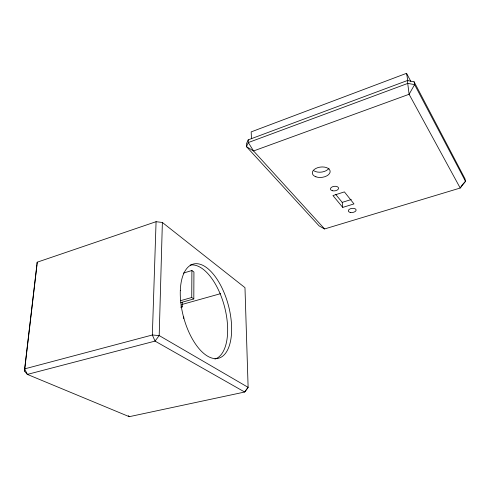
<?xml version="1.0" encoding="UTF-8"?>
<svg xmlns="http://www.w3.org/2000/svg" width="490" height="490" viewBox="0 0 490 490"><rect width="100%" height="100%" fill="white"/><g stroke="black" fill="none" stroke-linecap="round" stroke-linejoin="round"><path stroke-width="0.73" d="M180.828 302.593L193.807 298.937L193.93 272.042L191.896 270.529L183.389 273.089M193.807 298.937L191.737 297.51L191.896 270.529M180.804 307.316L182.237 306.918L182.292 302.373M183.726 318.463L183.744 316.944M162.374 222.472L159.189 335.57L155.042 341.107L27.348 374.403L24.5 371.083L24.659 368.872L37.197 262.199L156.071 221.694L162.374 222.472L244.976 287.654L248.124 387.357L244.669 392.031L129.262 416.684L27.348 374.403L24.659 368.872L152.353 334.995L159.189 335.57L248.124 387.357L244.669 392.031L155.042 341.107L152.353 334.995L156.071 221.694M37.026 264.263L37.197 262.199M24.5 371.083L36.971 264.955M248.21 139.852L246.36 143.944L246.458 146.645L319.125 225.902L324.582 228.953L460.202 188.031L465.5 181.325L464.979 178.77L414.099 81.793L407.368 80.538L248.21 139.852L248.314 142.559L246.458 146.645L253.55 150.957L324.582 228.953M410.822 81.395L406.547 73.316L251.18 131.89L251.456 138.762M335.693 194.42L342.21 202.37L351.293 199.516M342.749 207.405L353.976 203.914L344.403 191.896L332.949 195.565L342.749 207.405L342.21 202.37M180.896 300.578L191.737 297.51M181.747 304.541L220.616 293.651M180.982 306.091L182.237 306.918M128.3 415.673L129.262 416.684M414.099 81.793L414.601 84.635L465.5 181.325L462.309 184.791L460.202 188.031L409.101 94.276L407.368 80.538M406.547 73.316L407.827 80.783M329.017 168.229A8.93 5.231 -6.6 0 1 313.888 170.796M190.175 265.078A48.633 23.361 75 0 1 224.5 306.63A48.633 23.361 75 0 1 214.939 359.084M414.601 84.635L409.101 94.276L253.55 150.957L248.314 142.559L407.858 83.38L414.601 84.635M315.921 176.804A8.967 5.2 -6.5 0 0 330.107 172.137A8.967 5.2 -6.5 0 0 317.673 167.69A8.967 5.2 -6.5 0 0 315.921 176.804M332.422 190.745A4.104 2.291 -6.8 0 0 338.578 188.276A4.104 2.291 -6.8 0 0 332.483 186.757A4.104 2.291 -6.8 0 0 332.422 190.745M350.179 212.391A3.926 2.076 -7.2 0 0 356.12 210.124A3.926 2.076 -7.2 0 0 350.356 208.758A3.926 2.076 -7.2 0 0 350.179 212.391M180.314 290.399A48.761 23.177 75 0 0 217.339 358.496A48.761 23.177 75 0 0 220.231 284.525A48.761 23.177 75 0 0 180.314 290.399"/></g></svg>
